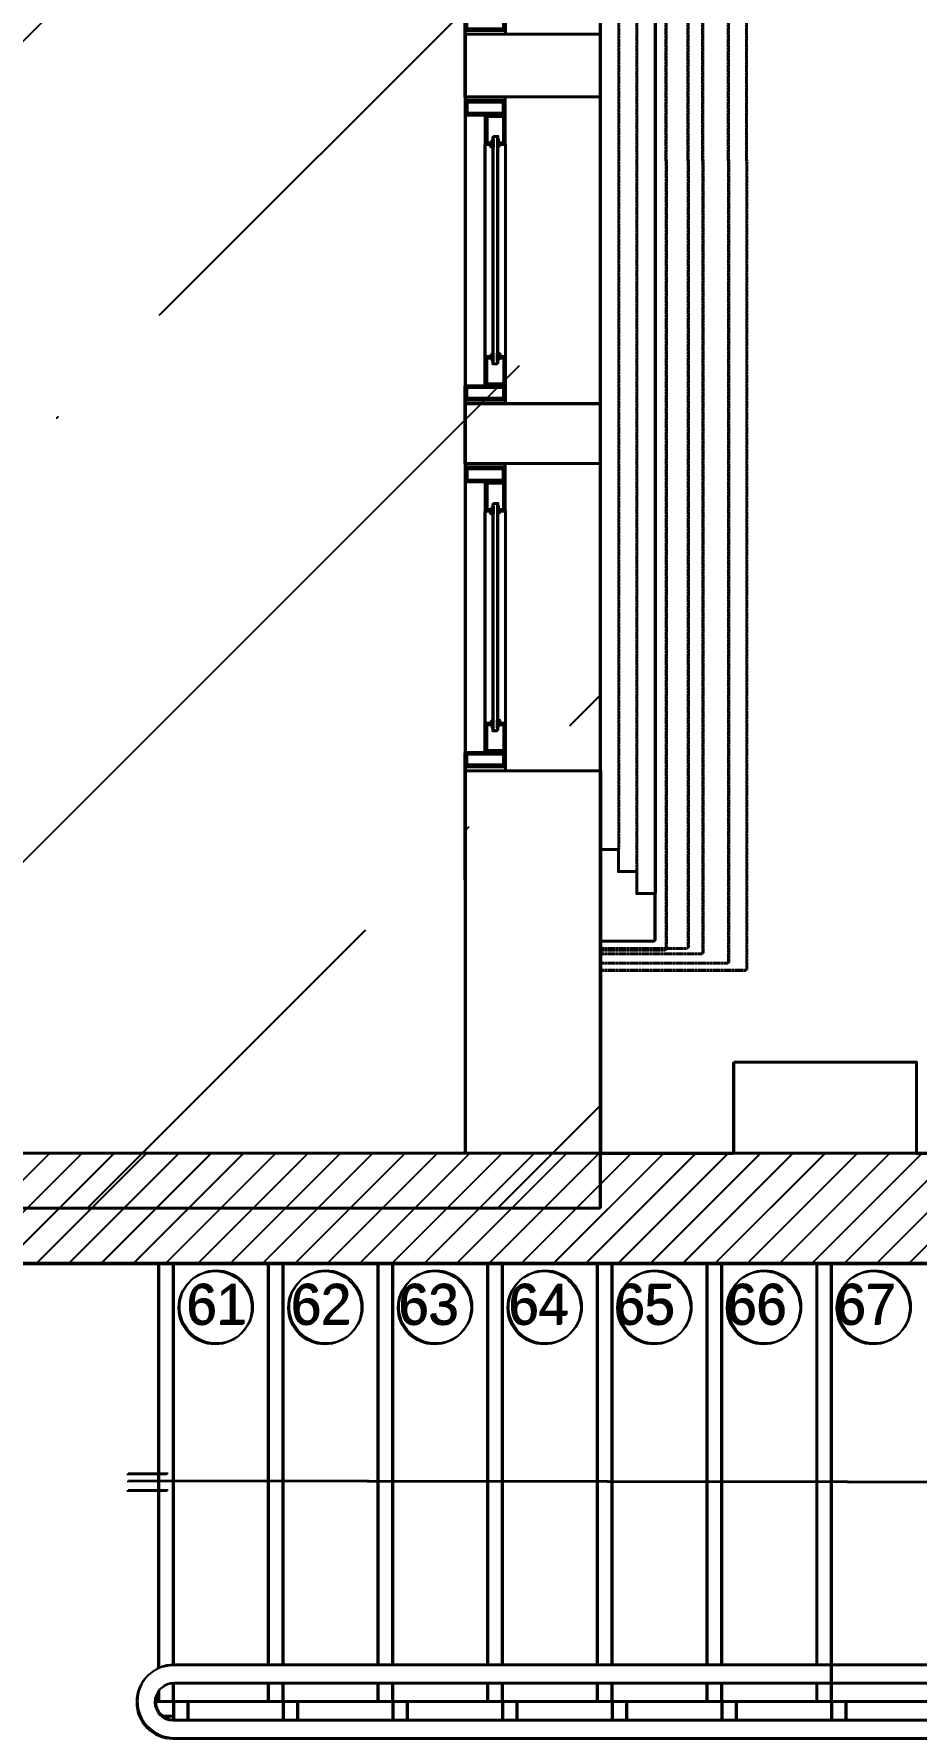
# Model space of a CAD drawing. Header units: inches. Extents: x 4821 to 127877, y 58012 to 433683.
# Drawn here: x 86214 to 88627, y 154384 to 159021 of the extents above; entities that cross this region are included whole.
import ezdxf

# ---------------------------------------------------------------- set-up
doc = ezdxf.new("R2010")
doc.units = ezdxf.units.IN
doc.header["$MEASUREMENT"] = 0
doc.linetypes.add('104-TYPICAL FLOOR$0$HIDDEN', pattern=[0.375, 0.25, -0.125])
doc.linetypes.add('HIDDEN', pattern=[9.525, 6.35, -3.175])
for name, color, linetype in [('A-DETL', 1, 'Continuous'), ('A-ELV', 11, 'Continuous'), ('A-HND', 40, 'Continuous'), ('A-LIN-10', 8, 'Continuous'), ('A-LIN-20', 20, 'Continuous'), ('A-STP', 11, 'Continuous'), ('A-STP-HID', 191, 'HIDDEN'), ('A-TXT-25', 1, 'Continuous'), ('A-WAL-CMU', 7, 'Continuous'), ('A-WALL', 53, 'Continuous'), ('A-WIN', 141, 'Continuous'), ('COL FISRT$0$COL GROUND$0$Cloums$0$A-COL-HAT', 8, 'Continuous'), ('COL FISRT$0$COL GROUND$0$Cloums$0$A-COL-RFC', 210, 'Continuous')]:
    doc.layers.add(name, color=color, linetype=linetype)
doc.styles.add('Xarab', font='xarab.shx')

# ---------------------------------------------------------------- blocks, each defined once
blk = doc.blocks.new('COL FISRT')
at = {"layer": 'COL FISRT$0$COL GROUND$0$Cloums$0$A-COL-HAT'}
h = blk.add_hatch(dxfattribs=at)
h.set_pattern_fill('ANSI31', color=256, scale=500)
h.set_pattern_definition([(45, (1132937.42, -1550303.88), (-44.194174, 44.194174), [])])
h.paths.add_polyline_path([(1200077.9, -1522172), (1200077.9, -1518497.1), (1200078.1, -1518497.1), (1200077.7, -1517122.1), (1199432.1, -1517122), (1192527.9, -1517122), (1192527.9, -1520072), (1192827.9, -1520072), (1192827.9, -1517422), (1199780.9, -1517422), (1199777.9, -1519822), (1195677.9, -1519822), (1195677.9, -1522172), (1195977.9, -1522172), (1195977.9, -1520122), (1199777.9, -1520122), (1199777.9, -1522172)])
at = {"layer": 'COL FISRT$0$COL GROUND$0$Cloums$0$A-COL-RFC', "linetype": 'Continuous', "elevation": 0}
blk.add_lwpolyline([(1200077.9, -1522172), (1200077.9, -1517122.1), (1199783.9, -1517122), (1192527.9, -1517122), (1192527.9, -1520072), (1192827.9, -1520072), (1192827.9, -1517422), (1199777.9, -1517422), (1199777.9, -1519822), (1195677.9, -1519822), (1195677.9, -1522172), (1195977.9, -1522172), (1195977.9, -1520122), (1199777.9, -1520122), (1199777.9, -1522172), (1200077.9, -1522172)], dxfattribs=at)
blk = doc.blocks.new('nn win')
for points in [[(1073782.3, -1333384.7, 0.506094), (1073772.7, -1333379.1), (1073772.7, -1333381.8), (1073761.4, -1333381.8), (1073761.4, -1333384.7)], [(1074343.1, -1333384.7, -0.506094), (1074352.7, -1333379.1), (1074352.7, -1333381.8), (1074364, -1333381.8), (1074364, -1333384.7)], [(1073782.3, -1333396.7, -0.506094), (1073772.7, -1333402.3), (1073772.7, -1333399.7), (1073761.4, -1333399.7), (1073761.4, -1333396.7)], [(1074343.1, -1333396.7, 0.506094), (1074352.7, -1333402.3), (1074352.7, -1333399.7), (1074364, -1333399.7), (1074364, -1333396.7)]]:
    blk.add_hatch(color=2).paths.add_polyline_path(points)
at = {"color": 2}
for p, q in [((1073652.7, -1333363.2, -517.5), (1073642.7, -1333363.2, -517.5)), ((1074472.7, -1333363.2, -517.5), (1074482.7, -1333363.2, -517.5)), ((1073642.7, -1333473.2, -517.5), (1073652.7, -1333473.2, -517.5)), ((1074482.7, -1333473.2, -517.5), (1074472.7, -1333473.2, -517.5))]:
    blk.add_line(p, q, dxfattribs=at)
for p, q in [((1074352.7, -1333363.2, 517.5), (1073772.7, -1333363.2, -517.5)), ((1073772.7, -1333418.2, -517.5), (1074352.7, -1333418.2, 517.5)), ((1074432.7, -1333473.2, 703), (1073692.7, -1333473.2, -517.5))]:
    blk.add_line(p, q)
at = {"color": 2, "elevation": 1035}
for points in [[(1073652.7, -1333473.2), (1073692.7, -1333473.2), (1073692.7, -1333363.2), (1073692.7, -1333363.2), (1073692.7, -1333363.2), (1073652.7, -1333363.2)], [(1074472.7, -1333473.2), (1074432.7, -1333473.2), (1074432.7, -1333363.2), (1074432.7, -1333363.2), (1074432.7, -1333363.2), (1074472.7, -1333363.2)]]:
    blk.add_lwpolyline(points, close=True, dxfattribs=at)
at = {"color": 9, "elevation": 1035}
for points in [[(1073657.7, -1333468.2), (1073687.7, -1333468.2), (1073687.7, -1333368.2), (1073657.7, -1333368.2)], [(1074467.7, -1333468.2), (1074437.7, -1333468.2), (1074437.7, -1333368.2), (1074467.7, -1333368.2)]]:
    blk.add_lwpolyline(points, close=True, dxfattribs=at)
at = {"color": 2}
for points, elevation in [([(1073772.7, -1333384.7), (1073772.7, -1333363.2), (1073692.7, -1333363.2), (1073692.7, -1333418.2), (1073772.7, -1333418.2), (1073772.7, -1333396.7)], -517.5), ([(1074352.7, -1333384.7), (1074352.7, -1333363.2), (1074432.7, -1333363.2), (1074432.7, -1333418.2), (1074352.7, -1333418.2), (1074352.7, -1333396.7)], 517.5)]:
    blk.add_lwpolyline(points, dxfattribs=dict(at, elevation=elevation))
at = {"color": 9}
for points, elevation in [([(1073768.2, -1333384.7), (1073768.2, -1333367.7), (1073697.2, -1333367.7), (1073697.2, -1333413.7), (1073768.2, -1333413.7), (1073768.2, -1333396.7)], -517.5), ([(1074357.2, -1333384.7), (1074357.2, -1333367.7), (1074428.2, -1333367.7), (1074428.2, -1333413.7), (1074357.2, -1333413.7), (1074357.2, -1333396.7)], 517.5)]:
    blk.add_lwpolyline(points, dxfattribs=dict(at, elevation=elevation))
at = {"color": 2, "elevation": 1035}
for points in [[(1073782.3, -1333384.7, 0.506094), (1073772.7, -1333379.1), (1073772.7, -1333381.8), (1073761.4, -1333381.8), (1073761.4, -1333384.7)], [(1074343.1, -1333384.7, -0.506094), (1074352.7, -1333379.1), (1074352.7, -1333381.8), (1074364, -1333381.8), (1074364, -1333384.7)], [(1073782.3, -1333396.7, -0.506094), (1073772.7, -1333402.3), (1073772.7, -1333399.7), (1073761.4, -1333399.7), (1073761.4, -1333396.7)], [(1074343.1, -1333396.7, 0.506094), (1074352.7, -1333402.3), (1074352.7, -1333399.7), (1074364, -1333399.7), (1074364, -1333396.7)]]:
    blk.add_lwpolyline(points, format="xyb", close=True, dxfattribs=at)
at = {"elevation": 1035}
blk.add_lwpolyline([(1073751.4, -1333396.7), (1074374, -1333396.7), (1074374, -1333384.7), (1073751.4, -1333384.7)], close=True, dxfattribs=at)
blk = doc.blocks.new('kr')
at = {"layer": 'A-ELV'}
blk.add_line((1023877.5, -1333095), (1020301.6, -1333095, 0), dxfattribs=at)
at = {"layer": 'A-ELV', "elevation": 0}
blk.add_lwpolyline([(1020171.6, -1333095), (1020301.6, -1333095), (1020301.6, -1333145), (1020361.6, -1333145), (1020361.6, -1333195), (1020421.6, -1333195), (1020421.6, -1333245), (1020171.6, -1333245), (1020171.6, -1333095)], dxfattribs=at)
at = {"layer": 'A-ELV'}
blk.add_lwpolyline([(1024007.5, -1333095), (1023877.5, -1333095), (1023877.5, -1333145), (1023817.5, -1333145), (1023817.5, -1333195), (1023757.5, -1333195), (1023757.5, -1333245), (1024007.5, -1333245), (1024007.5, -1333095)], dxfattribs=at)
at = {"layer": 'A-LIN-10', "linetype": '104-TYPICAL FLOOR$0$HIDDEN', "ltscale": 0.4}
for p, q in [((1020091.2, -1332845, 0), (1020091.2, -1333245, 0)), ((1022307.5, -1332845), (1020091.2, -1332845, 0)), ((1022307.5, -1332845), (1024087.8, -1332845)), ((1024087.8, -1332845), (1024087.8, -1333245)), ((1020111.2, -1332895, 0), (1020111.2, -1333245, 0)), ((1022307.5, -1332895), (1020111.2, -1332895, 0)), ((1022307.5, -1332895), (1024067.8, -1332895)), ((1024067.8, -1332895), (1024067.8, -1333245)), ((1022307.5, -1332965), (1020136.2, -1332965, 0)), ((1020136.2, -1332965, 0), (1020136.2, -1333245, 0)), ((1020136.2, -1333005, 0), (1020136.2, -1333245, 0)), ((1022307.5, -1333005), (1020151.2, -1333005, 0)), ((1020151.2, -1333005, 0), (1020151.2, -1333245, 0)), ((1022307.5, -1332965), (1024042.8, -1332965)), ((1022307.5, -1333005), (1024027.8, -1333005)), ((1024027.8, -1333005), (1024027.8, -1333245)), ((1024042.8, -1332965), (1024042.8, -1333245)), ((1024042.8, -1333005), (1024042.8, -1333245)), ((1020146.6, -1333065, 0), (1020146.6, -1333245, 0)), ((1022307.5, -1333065), (1020146.6, -1333065, 0)), ((1022307.5, -1333065), (1024032.5, -1333065)), ((1024032.5, -1333065), (1024032.5, -1333245)), ((1020361.6, -1333145, 0), (1023817.5, -1333145)), ((1023757.5, -1333195), (1020421.6, -1333195, 0))]:
    blk.add_line(p, q, dxfattribs=at)
blk = doc.blocks.new('FIRST SLAB EDGE')
at = {"layer": 'A-WAL-CMU'}
for p, q in [((1195572.3, -1718548.7, 0), (1195572.3, -1718378.4, 0)), ((1195572.3, -1718378.4), (1195572.3, -1721438.5)), ((1195572.3, -1719551.7, 0), (1195572.3, -1719388.7, 0)), ((1195572.3, -1720689.2, 0), (1195572.3, -1720391.8, 0)), ((1196306.4, -1721188.6, 0), (1196806.4, -1721188.6, 0)), ((1196306.4, -1721188.6), (1196306.4, -1721438.6)), ((1196806.4, -1721188.6), (1196806.4, -1721438.6)), ((1195942.3, -1721438.6, 0), (1196306.4, -1721438.6, 0)), ((1196806.4, -1721438.6), (1198806.4, -1721438.6)), ((1195572.3, -1721738.6), (1198806.4, -1721738.6))]:
    blk.add_line(p, q, dxfattribs=at)
at = {"layer": 'A-WAL-CMU', "elevation": 0}
for points in [[(1195572.3, -1718548.7), (1195942.3, -1718548.8), (1195942.3, -1718378.5), (1195572.3, -1718378.4)], [(1195572.3, -1719551.7), (1195942.3, -1719551.8), (1195942.3, -1719388.8), (1195572.3, -1719388.7)], [(1195572.3, -1720391.8), (1195942.3, -1720391.8), (1195942.3, -1721438.6)]]:
    blk.add_lwpolyline(points, dxfattribs=at)
at = {"layer": 'A-WAL-CMU', "xscale": -1, "rotation": 270}
blk.add_blockref('kr', (2529187.3, -2741029.9, 848.3), dxfattribs=at)
at = {"layer": 'A-WIN', "xscale": -1, "rotation": 270}
for p in [(2529045.5, -2792021.1, 0), (2529045.5, -2793031.4, 0), (2529045.5, -2794034.5, 0)]:
    blk.add_blockref('nn win', p, dxfattribs=at)

msp = doc.modelspace()

# ---------------------------------------------------------------- hatches: boundary and pattern name
at = {"layer": 'A-WALL'}
h = msp.add_hatch(dxfattribs=at)
h.set_pattern_fill('ANSI36', color=5, scale=250)
h.set_pattern_definition([(45, (-1012683.5, -137256.6), (420.9495, 1543.4815), [1984.375, -396.875, 0, -396.875])])
h.paths.add_polyline_path([(87762.6, 165952.5), (79540.3, 165952.5), (79540.3, 152082.5), (85093.6, 152082.5), (85093.6, 155807.6), (87762.6, 155807.6)])
h = msp.add_hatch(dxfattribs=at)
h.set_pattern_fill('ANSI36', color=5, scale=250)
h.set_pattern_definition([(45, (-1012680.1, -137253.6), (420.9495, 1543.4815), [1984.375, -396.875, 0, -396.875])])
h.paths.add_polyline_path([(87766, 165955.5), (79543.7, 165955.5), (79543.7, 152085.5), (85097, 152085.5), (85097, 155810.6), (87766, 155810.6)])

# ---------------------------------------------------------------- linework, layer by layer
at = {"layer": 'A-DETL'}
for p, q in [((86578.2, 155080.3), (86468.2, 155080.3)), ((86581.6, 155083.3), (86471.6, 155083.3)), ((86578.2, 155034.9), (86468.2, 155034.9)), ((86581.6, 155037.8), (86471.6, 155037.8))]:
    msp.add_line(p, q, dxfattribs=at)
for points in [[(86469.5, 155062.3), (89750.5, 155057.6)], [(86472.9, 155065.2), (89753.9, 155060.6)]]:
    msp.add_lwpolyline(points, dxfattribs=at)
at = {"layer": 'A-HND', "ltscale": 0.2}
for points in [[(89619.7, 154557.6), (86594.2, 154557.6, 1), (86594.2, 154357.6), (90834.2, 154357.6, 1), (90834.2, 154557.6), (89660.6, 154557.6)], [(89623.1, 154560.6), (86597.6, 154560.6, 1), (86597.6, 154360.6), (90837.6, 154360.6, 1), (90837.6, 154560.6), (89664, 154560.6)], [(89619.7, 154507.6), (86594.2, 154507.6, 1), (86594.2, 154407.6), (90834.2, 154407.6, 1), (90834.2, 154507.6), (89660.6, 154507.6)], [(89623.1, 154510.6), (86597.6, 154510.6, 1), (86597.6, 154410.6), (90837.6, 154410.6, 1), (90837.6, 154510.6), (89664, 154510.6)]]:
    msp.add_lwpolyline(points, format="xyb", dxfattribs=at)
at = {"layer": 'A-LIN-20', "color": 1}
for centre in [(86709.6, 155536.2), (86713, 155539.2), (87009.6, 155536.2), (87013, 155539.2), (87309.6, 155536.2), (87313, 155539.2), (87609.6, 155536.2), (87613, 155539.2), (87909.6, 155536.2), (87913, 155539.2), (88209.6, 155536.2), (88213, 155539.2), (88509.6, 155536.2), (88513, 155539.2)]:
    msp.add_circle(centre, 100, dxfattribs=at)
at = {"layer": 'A-STP', "ltscale": 0.2}
for p, q in [((86554.2, 154549.2), (86554.2, 155657.6)), ((86557.6, 154552.2), (86557.6, 155660.6)), ((86854.2, 154557.6), (86854.2, 155657.6)), ((86857.6, 154560.6), (86857.6, 155660.6)), ((87154.2, 154557.6), (87154.2, 155657.6)), ((87157.6, 154560.6), (87157.6, 155660.6)), ((87454.2, 154557.6), (87454.2, 155657.6)), ((87457.6, 154560.6), (87457.6, 155660.6)), ((87754.2, 154557.6), (87754.2, 155657.6)), ((87757.6, 154560.6), (87757.6, 155660.6)), ((88054.2, 154557.6), (88054.2, 155657.6)), ((88057.6, 154560.6), (88057.6, 155660.6)), ((88354.2, 154557.6), (88354.2, 155657.6)), ((88357.6, 154560.6), (88357.6, 155660.6)), ((86557.6, 154460.6), (86557.6, 154490.6)), ((86854.2, 154457.6), (86854.2, 154507.6)), ((86857.6, 154460.6), (86857.6, 154510.6)), ((87154.2, 154457.6), (87154.2, 154507.6)), ((87157.6, 154460.6), (87157.6, 154510.6)), ((87454.2, 154457.6), (87454.2, 154507.6)), ((87457.6, 154460.6), (87457.6, 154510.6)), ((87754.2, 154457.6), (87754.2, 154507.6)), ((87757.6, 154460.6), (87757.6, 154510.6)), ((88054.2, 154457.6), (88054.2, 154507.6)), ((88057.6, 154460.6), (88057.6, 154510.6)), ((88354.2, 154457.6), (88354.2, 154507.6)), ((88357.6, 154460.6), (88357.6, 154510.6)), ((86554.2, 154457.6), (86554.2, 154487.6)), ((90794.2, 154457.6), (86554.2, 154457.6)), ((90797.6, 154460.6), (86557.6, 154460.6)), ((86634.2, 154407.6), (86634.2, 154457.6)), ((86637.6, 154410.6), (86637.6, 154460.6)), ((86934.2, 154407.6), (86934.2, 154457.6)), ((86937.6, 154410.6), (86937.6, 154460.6)), ((87234.2, 154407.6), (87234.2, 154457.6)), ((87237.6, 154410.6), (87237.6, 154460.6)), ((87534.2, 154407.6), (87534.2, 154457.6)), ((87537.6, 154410.6), (87537.6, 154460.6)), ((87834.2, 154407.6), (87834.2, 154457.6)), ((87834.2, 154407.6), (87834.2, 154457.6)), ((87837.6, 154410.6), (87837.6, 154460.6)), ((87837.6, 154410.6), (87837.6, 154460.6)), ((88134.2, 154407.6), (88134.2, 154457.6)), ((88137.6, 154410.6), (88137.6, 154460.6)), ((88434.2, 154407.6), (88434.2, 154457.6)), ((88437.6, 154410.6), (88437.6, 154460.6))]:
    msp.add_line(p, q, dxfattribs=at)
for points in [[(86594.2, 154457.6), (86594.2, 154417.6), (86564.2, 154417.6)], [(86597.6, 154460.6), (86597.6, 154420.6), (86567.6, 154420.6)]]:
    msp.add_lwpolyline(points, dxfattribs=at)
at = {"layer": 'A-STP-HID', "ltscale": 0.2}
for p, q in [((86594.2, 154557.6), (86594.2, 155657.6)), ((86597.6, 154560.6), (86597.6, 155660.6)), ((86894.2, 154557.6), (86894.2, 155657.6)), ((86897.6, 154560.6), (86897.6, 155660.6)), ((87194.2, 154557.6), (87194.2, 155657.6)), ((87197.6, 154560.6), (87197.6, 155660.6)), ((87494.2, 154557.6), (87494.2, 155657.6)), ((87497.6, 154560.6), (87497.6, 155660.6)), ((87794.2, 154557.6), (87794.2, 155657.6)), ((87797.6, 154560.6), (87797.6, 155660.6)), ((88094.2, 154557.6), (88094.2, 155657.6)), ((88097.6, 154560.6), (88097.6, 155660.6)), ((88394.2, 154457.6), (88394.2, 155657.6)), ((88397.6, 154460.6), (88397.6, 155660.6)), ((86594.2, 154457.6), (86594.2, 154507.6)), ((86597.6, 154460.6), (86597.6, 154510.6)), ((86894.2, 154457.6), (86894.2, 154507.6)), ((86897.6, 154460.6), (86897.6, 154510.6)), ((87194.2, 154457.6), (87194.2, 154507.6)), ((87197.6, 154460.6), (87197.6, 154510.6)), ((87494.2, 154457.6), (87494.2, 154507.6)), ((87497.6, 154460.6), (87497.6, 154510.6)), ((87794.2, 154457.6), (87794.2, 154507.6)), ((87797.6, 154460.6), (87797.6, 154510.6)), ((88094.2, 154457.6), (88094.2, 154507.6)), ((88097.6, 154460.6), (88097.6, 154510.6)), ((86554.2, 154457.6), (86544.2, 154457.6)), ((86557.6, 154460.6), (86547.6, 154460.6)), ((86594.2, 154457.6), (86594.2, 154407.6)), ((86597.6, 154460.6), (86597.6, 154410.6)), ((86894.2, 154457.6), (86894.2, 154407.6)), ((86897.6, 154460.6), (86897.6, 154410.6)), ((87194.2, 154457.6), (87194.2, 154407.6)), ((87197.6, 154460.6), (87197.6, 154410.6)), ((87494.2, 154457.6), (87494.2, 154407.6)), ((87497.6, 154460.6), (87497.6, 154410.6)), ((87794.2, 154457.6), (87794.2, 154407.6)), ((87794.2, 154457.6), (87794.2, 154407.6)), ((87797.6, 154460.6), (87797.6, 154410.6)), ((87797.6, 154460.6), (87797.6, 154410.6)), ((88094.2, 154457.6), (88094.2, 154407.6)), ((88097.6, 154460.6), (88097.6, 154410.6)), ((88394.2, 154457.6), (88394.2, 154407.6)), ((88397.6, 154460.6), (88397.6, 154410.6))]:
    msp.add_line(p, q, dxfattribs=at)
at = {"layer": 'A-WAL-CMU'}
for p, q in [((85233, 155655.3, 0), (92186, 155655.3, 0)), ((85233, 155655.3), (92186, 155655.3)), ((85236.4, 155658.3, 0), (92189.4, 155658.3, 0)), ((85236.4, 155658.3), (92189.4, 155658.3))]:
    msp.add_line(p, q, dxfattribs=at)
at = {"layer": 'A-WALL', "color": 1, "elevation": 0}
for points in [[(79539.6, 152082.5), (85092.9, 152082.5), (85092.9, 155807.6), (87762, 155807.6), (87762, 165952.5), (79539.6, 165952.5), (79539.6, 152082.5)], [(79543, 152085.5), (85096.3, 152085.5), (85096.3, 155810.6), (87765.4, 155810.6), (87765.4, 165955.5), (79543, 165955.5), (79543, 152085.5)]]:
    msp.add_lwpolyline(points, dxfattribs=at)

# ---------------------------------------------------------------- block references
at = {"layer": 'A-WAL-CMU'}
for name, p in [('FIRST SLAB EDGE', (-1108180.4, 1877396.1)), ('FIRST SLAB EDGE', (-1108177, 1877399)), ('COL FISRT', (-1107585.9, 1673079.6, 0)), ('COL FISRT', (-1107582.5, 1673082.6, 0))]:
    msp.add_blockref(name, p, dxfattribs=at)

# ---------------------------------------------------------------- texts
at = {"layer": 'A-TXT-25', "color": 2, "style": 'Xarab'}
for s, p in [('61', (86633.8, 155492.3)), ('62', (86919.5, 155492.3)), ('63', (87213.6, 155492.3)), ('64', (87514.6, 155492.3)), ('65', (87804.9, 155492.3)), ('66', (88110.8, 155492.3)), ('67', (88409.2, 155492.3)), ('61', (86630.4, 155489.3)), ('62', (86916.1, 155489.3)), ('63', (87210.2, 155489.3)), ('64', (87511.2, 155489.3)), ('65', (87801.5, 155489.3)), ('66', (88107.4, 155489.3)), ('67', (88405.8, 155489.3))]:
    msp.add_text(s, height=110, dxfattribs=at).set_placement(p)

doc.saveas('drawing.dxf')
